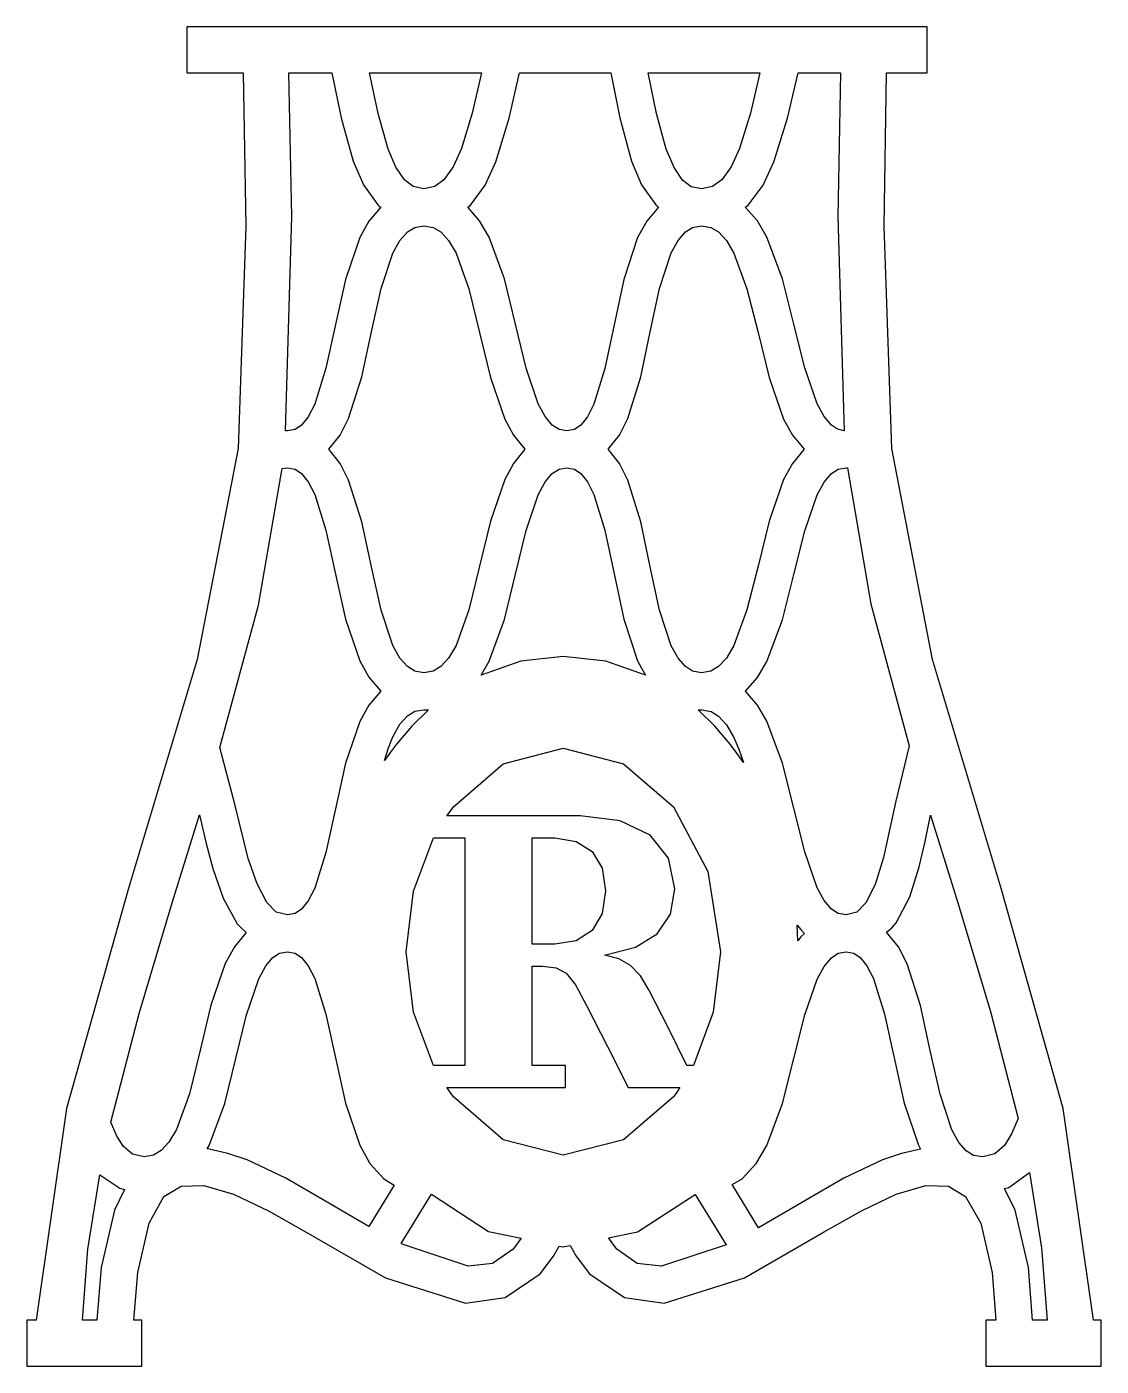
# Model space of a CAD drawing. Extents: x 15.3 to 50.4, y 6.8 to 50.5.
import ezdxf

# ---------------------------------------------------------------- set-up
doc = ezdxf.new("R2010")
doc.units = 0
doc.layers.add('Layer_1', color=7, linetype='CONTINUOUS')

msp = doc.modelspace()

# ---------------------------------------------------------------- linework, layer by layer
at = {"layer": 'Layer_1', "color": 7}
for points in [[(20.549306, 50.542915), (20.549306, 49.784443), (20.549306, 49.03479), (21.466528, 49.03479), (22.38375, 49.03479), (22.471944, 44.025346), (22.225, 36.766943), (20.884444, 29.870138), (18.626667, 22.36479), (16.615833, 15.212221), (15.628056, 8.288957), (15.469306, 8.288957), (15.319375, 8.288957), (15.319375, 7.539304), (15.319375, 6.789651), (17.197917, 6.789651), (19.076458, 6.789651), (19.076458, 7.539304), (19.076458, 8.288957), (18.811875, 8.288957), (18.944167, 9.849999), (19.314583, 11.463957), (19.799653, 12.328263), (20.364097, 12.672221), (21.104931, 12.68986), (22.075069, 12.407638), (23.212778, 11.869651), (24.4475, 11.164096), (27.031597, 9.67361), (29.650972, 8.853401), (30.947431, 9.03861), (32.085139, 9.805901), (32.526111, 10.387985), (32.711319, 10.714304), (32.843611, 10.68786), (33.064097, 10.731957), (33.266944, 10.387999), (33.699097, 9.805916), (34.836806, 9.038624), (36.133264, 8.853416), (38.761458, 9.673624), (41.345556, 11.16411), (42.580278, 11.869666), (43.717986, 12.407652), (44.688125, 12.689874), (45.420139, 12.672235), (45.984583, 12.328277), (46.478472, 11.463971), (46.848889, 9.849999), (46.972361, 8.288957), (46.646042, 8.288957), (46.646042, 7.539304), (46.646042, 6.789651), (48.533403, 6.789651), (50.411944, 6.789651), (50.411944, 7.539304), (50.411944, 8.288957), (50.288472, 8.288957), (50.156181, 8.288957), (49.168403, 15.212221), (47.157569, 22.36479), (44.899792, 29.870138), (43.568056, 36.766943), (43.321111, 44.025346), (43.400486, 49.03479), (44.070764, 49.03479), (44.732222, 49.03479), (44.732222, 49.784443), (44.732222, 50.542915), (32.640764, 50.542915), (20.549306, 50.542915)], [(23.883056, 49.03479), (24.588611, 49.03479), (25.285347, 49.03479), (25.585208, 47.570763), (25.982083, 46.150832), (26.317222, 45.38354), (26.784653, 44.722082), (26.82875, 44.686804), (26.881667, 44.651526), (26.493611, 44.192915), (26.19375, 43.654929), (25.726319, 42.287915), (25.4, 40.815068), (25.091319, 39.386318), (24.729722, 38.213332), (24.509236, 37.798818), (24.28875, 37.525415), (24.085903, 37.384304), (23.830139, 37.349026), (23.794861, 37.349026), (23.768403, 37.349026), (23.97125, 44.334026), (23.883056, 49.03479)], [(26.51125, 49.03479), (28.336875, 49.03479), (30.171319, 49.03479), (29.862639, 47.720693), (29.518681, 46.565346), (29.245278, 45.965624), (28.945417, 45.54229), (28.645556, 45.321804), (28.292778, 45.251249), (27.94, 45.321804), (27.657778, 45.54229), (27.375556, 45.956804), (27.119792, 46.547707), (26.793472, 47.711874), (26.51125, 49.03479)], [(31.414861, 49.03479), (32.905347, 49.03479), (34.395833, 49.03479), (34.686875, 47.570763), (35.066111, 46.150832), (35.392431, 45.38354), (35.859861, 44.722082), (35.903958, 44.686804), (35.956875, 44.651526), (35.568819, 44.192915), (35.268958, 43.654929), (34.819167, 42.287915), (34.501667, 40.806249), (34.201806, 39.377499), (33.840208, 38.213332), (33.628542, 37.798818), (33.416875, 37.525415), (33.214028, 37.384304), (32.958264, 37.349026), (32.7025, 37.393124), (32.482014, 37.534235), (32.252708, 37.807638), (32.023403, 38.230971), (31.626528, 39.395138), (31.282569, 40.823888), (30.920972, 42.305554), (30.418264, 43.672568), (30.109583, 44.201735), (29.721528, 44.651526), (29.765625, 44.677985), (29.809722, 44.713263), (30.285972, 45.365901), (30.63875, 46.133193), (31.070903, 47.561943), (31.414861, 49.03479)], [(35.612917, 49.03479), (37.438542, 49.03479), (39.264167, 49.03479), (38.955486, 47.720693), (38.602708, 46.565346), (38.320486, 45.965624), (38.020625, 45.54229), (37.720764, 45.321804), (37.359167, 45.251249), (37.015208, 45.312985), (36.732986, 45.533471), (36.459583, 45.947985), (36.203819, 46.547707), (35.886319, 47.711874), (35.612917, 49.03479)], [(40.516528, 49.03479), (41.213264, 49.03479), (41.901181, 49.03479), (41.812986, 44.334026), (42.015833, 37.349026), (41.795347, 37.401943), (41.601319, 37.534235), (41.363194, 37.816457), (41.133889, 38.230971), (40.728194, 39.403957), (40.375417, 40.832707), (40.005, 42.305554), (39.493472, 43.672568), (39.184792, 44.201735), (38.787917, 44.651526), (38.840833, 44.677985), (38.884931, 44.713263), (39.37, 45.365901), (39.722778, 46.133193), (40.16375, 47.561943), (40.516528, 49.03479)], [(28.292778, 44.042985), (28.592639, 43.990068), (28.839583, 43.840138), (29.095347, 43.557915), (29.342292, 43.143401), (29.756806, 41.979235), (30.109583, 40.559304), (30.462361, 39.086457), (30.929792, 37.728263), (31.220833, 37.199096), (31.59125, 36.740485), (31.220833, 36.281874), (30.929792, 35.752707), (30.462361, 34.394513), (30.109583, 32.921665), (29.756806, 31.501735), (29.342292, 30.337568), (29.095347, 29.923054), (28.839583, 29.640832), (28.592639, 29.490901), (28.292778, 29.437985), (27.992917, 29.490901), (27.754792, 29.640832), (27.507847, 29.914235), (27.278542, 30.328749), (26.890486, 31.484096), (26.581806, 32.904026), (26.264306, 34.376874), (25.832153, 35.735068), (25.549931, 36.273054), (25.179514, 36.740485), (25.549931, 37.207915), (25.832153, 37.745901), (26.264306, 39.104096), (26.581806, 40.576943), (26.890486, 41.996874), (27.278542, 43.152221), (27.507847, 43.566735), (27.754792, 43.840138), (27.992917, 43.990068), (28.292778, 44.042985)], [(37.359167, 44.042985), (37.659028, 43.990068), (37.914792, 43.840138), (38.170556, 43.557915), (38.4175, 43.143401), (38.840833, 41.979235), (39.202431, 40.559304), (39.564028, 39.086457), (40.040278, 37.728263), (40.331319, 37.199096), (40.710556, 36.740485), (40.331319, 36.281874), (40.040278, 35.752707), (39.564028, 34.394513), (39.202431, 32.921665), (38.840833, 31.501735), (38.4175, 30.337568), (38.170556, 29.923054), (37.914792, 29.640832), (37.659028, 29.490901), (37.359167, 29.437985), (37.068125, 29.490901), (36.83, 29.640832), (36.591875, 29.914235), (36.362569, 30.319929), (35.983333, 31.484096), (35.674653, 32.904026), (35.374792, 34.376874), (34.951458, 35.735068), (34.678056, 36.273054), (34.307639, 36.740485), (34.678056, 37.207915), (34.951458, 37.745901), (35.374792, 39.104096), (35.674653, 40.576943), (35.983333, 41.996874), (36.362569, 43.16104), (36.591875, 43.566735), (36.83, 43.840138), (37.068125, 43.990068), (37.359167, 44.042985)], [(23.830139, 36.131943), (24.085903, 36.096665), (24.28875, 35.955554), (24.509236, 35.682151), (24.729722, 35.267638), (25.091319, 34.094651), (25.4, 32.665901), (25.726319, 31.193054), (26.19375, 29.82604), (26.493611, 29.296874), (26.881667, 28.838263), (26.493611, 28.379651), (26.19375, 27.850485), (25.726319, 26.483471), (25.4, 25.001804), (25.091319, 23.573054), (24.729722, 22.408888), (24.509236, 21.994374), (24.28875, 21.720971), (24.085903, 21.57986), (23.830139, 21.535763), (23.468542, 21.623957), (23.159861, 21.941457), (22.842361, 22.549999), (22.551319, 23.379026), (22.119167, 25.151735), (21.625278, 26.994999), (22.886458, 31.651665), (23.662569, 36.114304), (23.741944, 36.123138), (23.830139, 36.131943)], [(32.958264, 36.131943), (33.214028, 36.096665), (33.416875, 35.955554), (33.628542, 35.682151), (33.840208, 35.267638), (34.201806, 34.103471), (34.501667, 32.674721), (34.819167, 31.193054), (35.268958, 29.82604), (35.392431, 29.587915), (35.524722, 29.367429), (34.228264, 29.817221), (32.843611, 29.975971), (31.458958, 29.817221), (30.1625, 29.367429), (30.294792, 29.587915), (30.418264, 29.817221), (30.920972, 31.184235), (31.282569, 32.657082), (31.626528, 34.085832), (32.023403, 35.249999), (32.252708, 35.673332), (32.482014, 35.946735), (32.7025, 36.087846), (32.958264, 36.131943)], [(42.077569, 36.131943), (42.104014, 36.131943), (42.121653, 36.131943), (42.888944, 31.695763), (44.141305, 27.056735), (43.691514, 25.204651), (43.303458, 23.405485), (43.038875, 22.558818), (42.730194, 21.941457), (42.430333, 21.623957), (42.077555, 21.535763), (41.821791, 21.57986), (41.601305, 21.720971), (41.36318, 22.003193), (41.133875, 22.417707), (40.72818, 23.590693), (40.375403, 25.019443), (40.004986, 26.49229), (39.493458, 27.859304), (39.184778, 28.379651), (38.796722, 28.838263), (39.184778, 29.288054), (39.493458, 29.808401), (40.004986, 31.175415), (40.375403, 32.648263), (40.72818, 34.077013), (41.133875, 35.249999), (41.36318, 35.664513), (41.601305, 35.946735), (41.821791, 36.087846), (42.077569, 36.131943)], [(28.292778, 28.229721), (28.372153, 28.229721), (28.442708, 28.229721), (27.895903, 27.700554), (27.393194, 27.109651), (27.199167, 26.845068), (27.005139, 26.580485), (27.137431, 26.986179), (27.278542, 27.347776), (27.507847, 27.76229), (27.754792, 28.035693), (27.992917, 28.185624), (28.292778, 28.229721)], [(37.244514, 28.229721), (37.30625, 28.229721), (37.367986, 28.229721), (37.667847, 28.176804), (37.914792, 28.026874), (38.170556, 27.744651), (38.4175, 27.330138), (38.57625, 26.942082), (38.726181, 26.509929), (38.514514, 26.81861), (38.294028, 27.109651), (37.791319, 27.700554), (37.244514, 28.229721)], [(32.843611, 26.97736), (34.810347, 26.465832), (36.441944, 25.06354), (37.562014, 22.946874), (37.976528, 20.327499), (37.738403, 18.351943), (37.094583, 16.614513), (36.98875, 16.614513), (36.882917, 16.614513), (36.265556, 17.849235), (35.639375, 19.083957), (35.365972, 19.542568), (35.039653, 19.877707), (34.651597, 20.098193), (34.184167, 20.221665), (35.198403, 20.477429), (35.912778, 20.918401), (36.344931, 21.553401), (36.486042, 22.382429), (36.283194, 23.387846), (35.674653, 24.137499), (34.704514, 24.604929), (33.390417, 24.763679), (31.220833, 24.763679), (29.042431, 24.763679), (29.148264, 24.91361), (29.254097, 25.06354), (30.876875, 26.465832), (32.843611, 26.97736)], [(20.963819, 24.798957), (21.166667, 23.908193), (21.395972, 23.043888), (21.731111, 22.082568), (22.189722, 21.244721), (22.330833, 21.09479), (22.489583, 20.962499), (22.101528, 20.486249), (21.801667, 19.939443), (21.334236, 18.581249), (20.981458, 17.108401), (20.628681, 15.688471), (20.205347, 14.524304), (19.958403, 14.10979), (19.711458, 13.836388), (19.455694, 13.686457), (19.155833, 13.63354), (18.776597, 13.712915), (18.476736, 13.968679), (18.265069, 14.303818), (18.062222, 14.762429), (18.988264, 18.316665), (20.064236, 21.923818), (20.514028, 23.361388), (20.963819, 24.798957)], [(44.838056, 24.790123), (45.287847, 23.361373), (45.728819, 21.923804), (46.795972, 18.378387), (47.704375, 14.885887), (47.483889, 14.383179), (47.254583, 14.003943), (46.937083, 13.721721), (46.540208, 13.633526), (46.240347, 13.677623), (46.002222, 13.827554), (45.764097, 14.100957), (45.534792, 14.515471), (45.146736, 15.679637), (44.829236, 17.099568), (44.511736, 18.572415), (44.079583, 19.93061), (43.788542, 20.486235), (43.400486, 20.971304), (43.568056, 21.112415), (43.717986, 21.271165), (44.158958, 22.126651), (44.467639, 23.09679), (44.661667, 23.934637), (44.838056, 24.790123)], [(28.601458, 24.04929), (29.112986, 24.04929), (29.624514, 24.04929), (29.624514, 20.327485), (29.624514, 16.614498), (29.112986, 16.614498), (28.601458, 16.614498), (27.948819, 18.351929), (27.710694, 20.327485), (27.948819, 22.31186), (28.601458, 24.04929)], [(31.820556, 24.04929), (32.190972, 24.04929), (32.561389, 24.04929), (33.266944, 23.934637), (33.787292, 23.599498), (34.113611, 23.061512), (34.219444, 22.320679), (34.113611, 21.579846), (33.787292, 21.024221), (33.266944, 20.689082), (32.561389, 20.574429), (32.190972, 20.574429), (31.820556, 20.574429), (31.820556, 22.31186), (31.820556, 24.04929)], [(40.48125, 21.20061), (40.595903, 21.059498), (40.719375, 20.927207), (40.604722, 20.812554), (40.498889, 20.689082), (40.490055, 20.944846), (40.48125, 21.20061)], [(23.830139, 20.327485), (24.085903, 20.283387), (24.28875, 20.142276), (24.509236, 19.868873), (24.729722, 19.45436), (25.091319, 18.290193), (25.4, 16.861443), (25.726319, 15.379776), (26.19375, 14.012762), (26.528889, 13.41304), (26.978681, 12.910332), (27.322639, 12.707485), (26.493611, 11.35811), (25.056042, 12.195957), (23.777222, 12.927971), (22.516042, 13.527693), (21.889861, 13.73936), (21.2725, 13.880471), (21.210764, 13.889304), (21.281319, 14.003957), (21.784028, 15.370971), (22.145625, 16.843818), (22.498403, 18.272568), (22.895278, 19.445554), (23.124583, 19.868888), (23.353889, 20.14229), (23.574375, 20.283401), (23.830139, 20.327485)], [(42.077569, 20.327485), (42.333333, 20.283387), (42.536181, 20.142276), (42.756667, 19.868888), (42.977153, 19.454374), (43.33875, 18.290207), (43.647431, 16.861457), (43.97375, 15.37979), (44.441181, 14.012776), (44.511736, 13.880485), (43.894375, 13.739374), (43.268194, 13.527707), (42.007014, 12.927985), (40.728194, 12.195971), (39.220069, 11.314026), (38.355764, 12.725138), (38.682083, 12.910346), (39.140694, 13.413054), (39.493472, 14.003957), (40.005, 15.370971), (40.375417, 16.843818), (40.728194, 18.272568), (41.133889, 19.436735), (41.363194, 19.851249), (41.601319, 20.133471), (41.821806, 20.283401), (42.077569, 20.327485)], [(31.820556, 19.860054), (31.988125, 19.860054), (32.164514, 19.860054), (32.605486, 19.807137), (32.931806, 19.630748), (33.240486, 19.251512), (33.602083, 18.572415), (34.281181, 17.23186), (34.960278, 15.891304), (35.806944, 15.891304), (36.653611, 15.891304), (36.547778, 15.741373), (36.441944, 15.591443), (34.810347, 14.189151), (32.843611, 13.686443), (30.876875, 14.189151), (29.254097, 15.591443), (29.148264, 15.741373), (29.042431, 15.891304), (30.982708, 15.891304), (32.914167, 15.891304), (32.914167, 16.252901), (32.914167, 16.614498), (32.367361, 16.614498), (31.820556, 16.614498), (31.820556, 18.237276), (31.820556, 19.860054)], [(17.700625, 13.042623), (18.353264, 12.601651), (18.512014, 12.566373), (18.185694, 11.887276), (17.744722, 10.008735), (17.612431, 8.288943), (17.136181, 8.288943), (17.312569, 10.617276), (17.700625, 13.042623)], [(48.074792, 13.121998), (48.462847, 10.661373), (48.648056, 8.288943), (48.171806, 8.288943), (48.039514, 10.008735), (47.598542, 11.887276), (47.254583, 12.592832), (47.395694, 12.62811), (48.074792, 13.121998)], [(28.539722, 12.407623), (30.400625, 11.19054), (31.467778, 10.970054), (31.203194, 10.617276), (30.532917, 10.141026), (29.730347, 10.052832), (27.578403, 10.776026), (27.551944, 10.793665), (28.539722, 12.407623)], [(37.1475, 12.39879), (38.161736, 10.749554), (36.053889, 10.052818), (35.260139, 10.141012), (34.589861, 10.617262), (34.316458, 10.987679), (35.268958, 11.181707), (37.1475, 12.39879)]]:
    msp.add_lwpolyline(points, close=True, dxfattribs=at)

doc.saveas('drawing.dxf')
